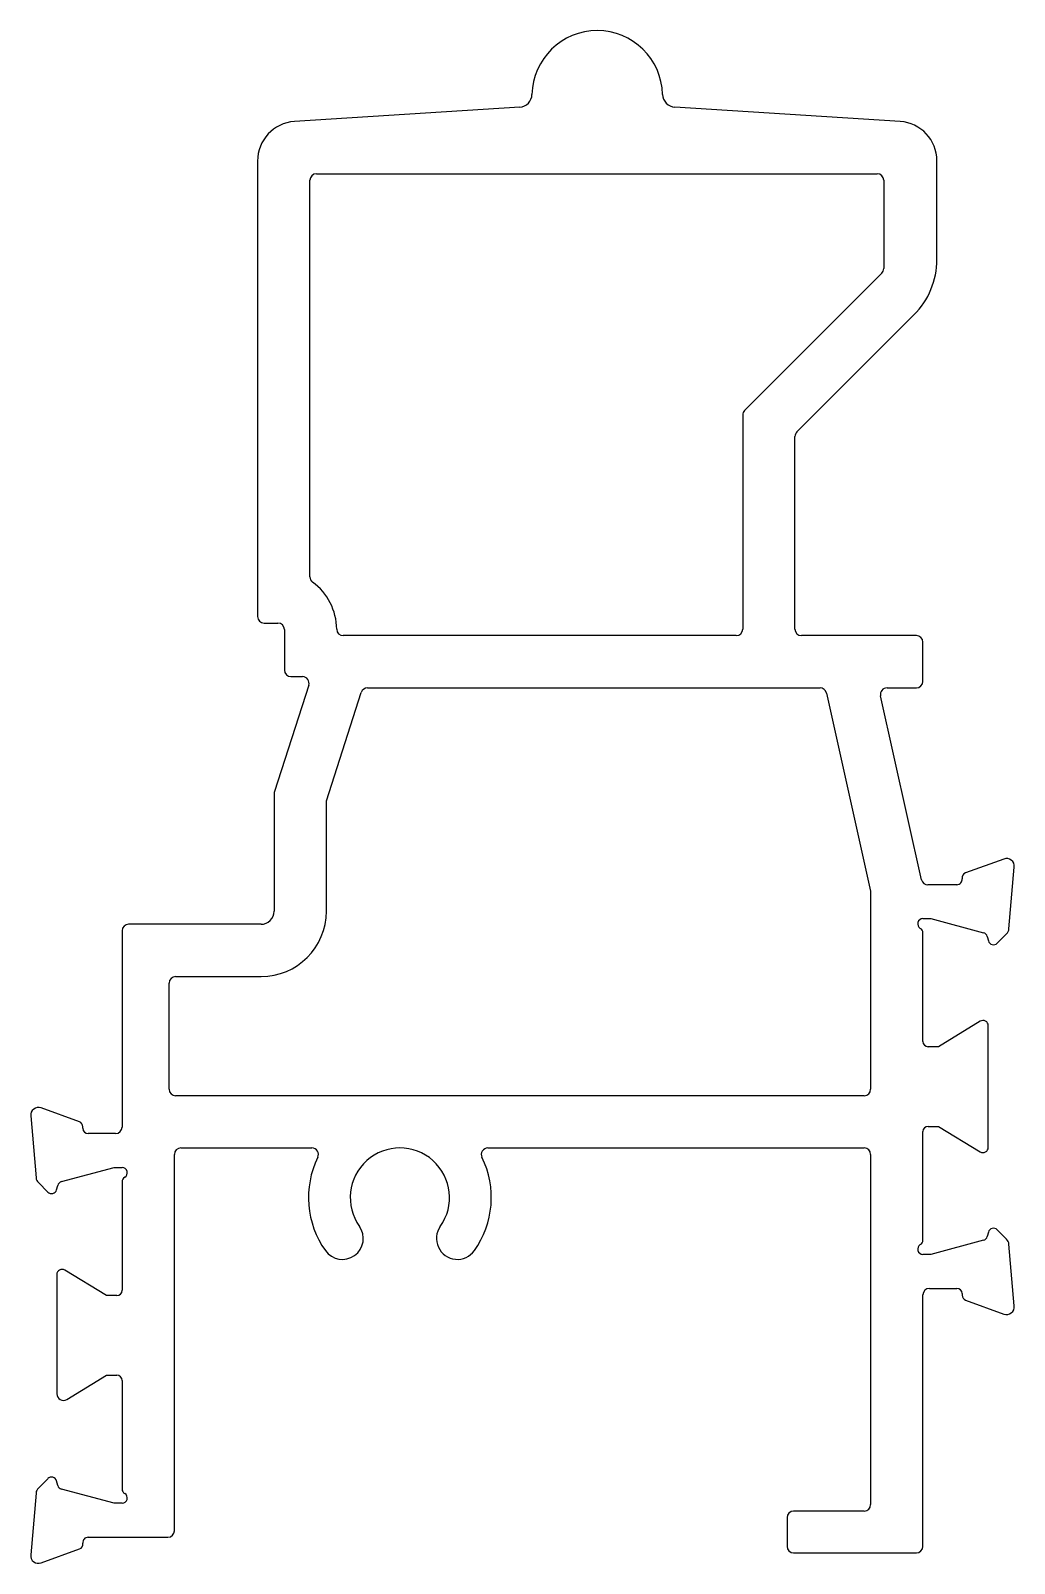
# Model space of a CAD drawing. Extents: x -18 to 19.7, y -29.8 to 28.9.
import ezdxf

# ---------------------------------------------------------------- set-up
doc = ezdxf.new("R2010")
doc.units = 0
doc.header["$MEASUREMENT"] = 0
doc.layers.get('0').update_dxf_attribs({"linetype": 'CONTINUOUS'})

msp = doc.modelspace()

# ---------------------------------------------------------------- linework, layer by layer
for p, q in [((0.762, 25.98), (-7.867, 25.427)), ((15.325, 25.427), (6.696, 25.98)), ((-9.271, 23.916), (-9.271, 6.481)), ((16.729, 20.149), (16.729, 23.93)), ((-7.271, 8), (-7.271, 23.179)), ((-7.021, 23.429), (14.443, 23.429)), ((14.693, 23.179), (14.693, 19.802)), ((14.62, 19.625), (9.368, 14.374)), ((11.368, 13.546), (15.85, 18.028)), ((9.295, 14.197), (9.295, 6)), ((11.295, 6), (11.295, 13.369)), ((-9.021, 6.231), (-8.496, 6.231)), ((-8.246, 5.981), (-8.246, 4.431)), ((9.045, 5.75), (-5.996, 5.75)), ((15.943, 5.75), (11.545, 5.75)), ((16.193, 4), (16.193, 5.5)), ((-7.996, 4.181), (-7.554, 4.181)), ((-7.316, 3.854), (-8.63, -0.214)), ((-6.642, -0.566), (-5.304, 3.576)), ((-5.066, 3.75), (12.258, 3.75)), ((12.502, 3.554), (14.193, -4.036)), ((14.819, 3.75), (15.943, 3.75)), ((16.144, -3.596), (14.575, 3.445)), ((-8.642, -0.29), (-8.642, -4.798)), ((-6.642, -4.798), (-6.642, -0.566)), ((19.29, -2.8), (17.824, -3.334)), ((19.485, -5.474), (19.692, -3.108)), ((14.193, -4.036), (14.193, -11.607)), ((17.493, -3.782), (16.385, -3.782)), ((16.193, -5.082), (16.493, -5.082)), ((16.493, -5.082), (18.513, -5.623)), ((-14.46, -5.548), (-14.46, -13.057)), ((-9.142, -5.298), (-14.21, -5.298)), ((16.193, -9.782), (16.193, -5.628)), ((18.654, -5.765), (18.7, -5.934)), ((19.034, -6.023), (19.398, -5.66)), ((-12.66, -11.607), (-12.66, -7.548)), ((-12.41, -7.298), (-9.142, -7.298)), ((18.389, -9.008), (16.793, -9.982)), ((18.693, -13.835), (18.693, -9.179)), ((16.793, -9.982), (16.393, -9.982)), ((13.943, -11.857), (-12.41, -11.857)), ((-17.959, -12.633), (-17.752, -14.999)), ((-16.092, -12.859), (-17.558, -12.325)), ((-15.96, -13.107), (-15.96, -13.047)), ((-14.71, -13.307), (-15.76, -13.307)), ((16.193, -17.386), (16.193, -13.232)), ((16.393, -13.032), (16.793, -13.032)), ((16.793, -13.032), (18.389, -14.006)), ((-12.21, -13.857), (-7.195, -13.857)), ((-0.46, -13.857), (13.943, -13.857)), ((-16.78, -15.148), (-14.76, -14.607)), ((-14.76, -14.607), (-14.46, -14.607)), ((-12.46, -28.507), (-12.46, -14.107)), ((14.193, -14.107), (14.193, -27.507)), ((-17.665, -15.185), (-17.302, -15.548)), ((-14.46, -15.153), (-14.46, -19.307)), ((-16.967, -15.459), (-16.922, -15.29)), ((19.398, -17.354), (19.034, -16.991)), ((18.513, -17.391), (16.493, -17.932)), ((18.7, -17.08), (18.654, -17.249)), ((19.692, -19.906), (19.485, -17.54)), ((16.493, -17.932), (16.193, -17.932)), ((-16.96, -18.704), (-16.96, -23.271)), ((-15.06, -19.507), (-16.656, -18.533)), ((16.443, -19.232), (17.493, -19.232)), ((-14.66, -19.507), (-15.06, -19.507)), ((16.193, -29.107), (16.193, -19.482)), ((17.693, -19.432), (17.693, -19.492)), ((17.824, -19.68), (19.29, -20.214)), ((-16.58, -23.485), (-15.06, -22.557)), ((-15.06, -22.557), (-14.66, -22.557)), ((-14.46, -22.757), (-14.46, -26.911)), ((-17.302, -26.516), (-17.665, -26.879)), ((-16.922, -26.774), (-16.967, -26.605)), ((-14.76, -27.457), (-16.78, -26.916)), ((-17.752, -27.065), (-17.959, -29.431)), ((-14.46, -27.457), (-14.76, -27.457)), ((10.993, -28.007), (10.993, -29.107)), ((13.943, -27.757), (11.243, -27.757)), ((-17.558, -29.739), (-16.092, -29.205)), ((-15.76, -28.757), (-12.71, -28.757)), ((11.243, -29.357), (15.943, -29.357))]:
    msp.add_line(p, q)
for centre, radius, start, end in [((3.729, 26.406), 2.5, 1.38351, 178.61649), ((0.73, 26.479), 0.5, 273.66348, 358.61649), ((6.728, 26.479), 0.5, 181.38351, 266.33655), ((-7.771, 23.93), 1.5, 93.66348, 180.52564), ((15.229, 23.93), 1.5, 360, 86.33655), ((-7.021, 23.179), 0.25, 90, 180), ((14.443, 23.179), 0.25, 0, 90), ((13.729, 20.149), 3, 315, 0), ((14.443, 19.802), 0.25, 315, 360), ((9.545, 14.197), 0.25, 135, 180), ((11.545, 13.369), 0.25, 135, 180), ((-7.021, 8), 0.25, 180, 233.84309), ((-8.496, 5.981), 2.25, 0.42424, 53.84309), ((-9.021, 6.481), 0.25, 180, 270), ((-8.496, 5.981), 0.25, 0, 90), ((-5.996, 6), 0.25, 180.42424, 270), ((9.045, 6), 0.25, 270, 0), ((11.545, 6), 0.25, 180, 270), ((15.943, 5.5), 0.25, 0, 90), ((-7.996, 4.431), 0.25, 180, 270), ((-7.554, 3.931), 0.25, 342.09074, 90), ((-5.066, 3.5), 0.25, 90, 162.09074), ((12.258, 3.5), 0.25, 12.56186, 90), ((14.819, 3.5), 0.25, 90, 192.56186), ((15.943, 4), 0.25, 270, 0), ((-8.392, -0.29), 0.25, 162.09074, 180), ((19.393, -3.082), 0.3, 355, 110), ((17.889, -3.523), 0.2, 108.6745, 188.34849), ((16.385, -3.532), 0.25, 194.78457, 270), ((17.493, -3.582), 0.2, 270, 8.59553), ((-9.142, -4.798), 2.5, 270, 0), ((-9.142, -4.798), 0.5, 270, 0), ((16.193, -5.282), 0.2, 90, 240), ((-14.21, -5.548), 0.25, 90, 180), ((15.993, -5.628), 0.2, 0, 60), ((18.461, -5.816), 0.2, 15, 75), ((19.186, -5.448), 0.3, 315, 355), ((18.893, -5.882), 0.2, 195, 315), ((-12.41, -7.548), 0.25, 90, 180), ((18.493, -9.179), 0.2, 360, 121.4), ((16.393, -9.782), 0.2, 180, 270), ((-12.41, -11.607), 0.25, 180, 270), ((13.943, -11.607), 0.25, 270, 0), ((-17.66, -12.607), 0.3, 70, 185), ((-16.16, -13.047), 0.2, 360, 70), ((-15.76, -13.107), 0.2, 180, 270), ((-14.71, -13.057), 0.25, 270, 360), ((16.393, -13.232), 0.2, 90, 180), ((-12.21, -14.107), 0.25, 90, 180), ((-7.195, -14.107), 0.25, 333.89613, 90), ((-3.827, -15.757), 1.9, 324.56906, 215.43094), ((-0.46, -14.107), 0.25, 90, 206.10387), ((13.943, -14.107), 0.25, 0, 90), ((18.493, -13.835), 0.2, 238.6, 360), ((-14.46, -14.807), 0.2, 300, 90), ((-3.827, -15.757), 3.5, 153.89613, 215.43094), ((-3.827, -15.757), 3.5, 324.56906, 26.10387), ((-17.453, -14.973), 0.3, 185, 225), ((-16.729, -15.341), 0.2, 105, 165), ((-14.26, -15.153), 0.2, 120, 180), ((-17.16, -15.407), 0.2, 225, 345), ((-6.027, -17.322), 0.8, 215.43094, 35.43094), ((-1.627, -17.322), 0.8, 144.56905, 324.56906), ((18.893, -17.132), 0.2, 45, 165), ((16.193, -17.732), 0.2, 120, 270), ((15.993, -17.386), 0.2, 300, 0), ((18.461, -17.198), 0.2, 285, 345), ((19.186, -17.566), 0.3, 5, 45), ((-16.76, -18.704), 0.2, 58.6, 180), ((-14.66, -19.307), 0.2, 270, 0), ((16.443, -19.482), 0.25, 90, 180), ((17.493, -19.432), 0.2, 0, 90), ((17.893, -19.492), 0.2, 180, 250), ((19.393, -19.932), 0.3, 250, 5), ((-14.66, -22.757), 0.2, 0, 90), ((-16.71, -23.271), 0.25, 180, 301.4), ((-17.453, -27.091), 0.3, 135, 175), ((-17.16, -26.657), 0.2, 15, 135), ((-16.729, -26.723), 0.2, 195, 255), ((-14.26, -26.911), 0.2, 180, 240), ((-14.46, -27.257), 0.2, 270, 60), ((13.943, -27.507), 0.25, 270, 0), ((11.243, -28.007), 0.25, 90, 180), ((-12.71, -28.507), 0.25, 270, 360), ((-16.156, -29.016), 0.2, 288.6745, 8.34849), ((-15.76, -28.957), 0.2, 90, 188.59553), ((11.243, -29.107), 0.25, 180, 270), ((15.943, -29.107), 0.25, 270, 0), ((-17.66, -29.457), 0.3, 175, 290)]:
    msp.add_arc(centre, radius, start, end)

doc.saveas('drawing.dxf')
